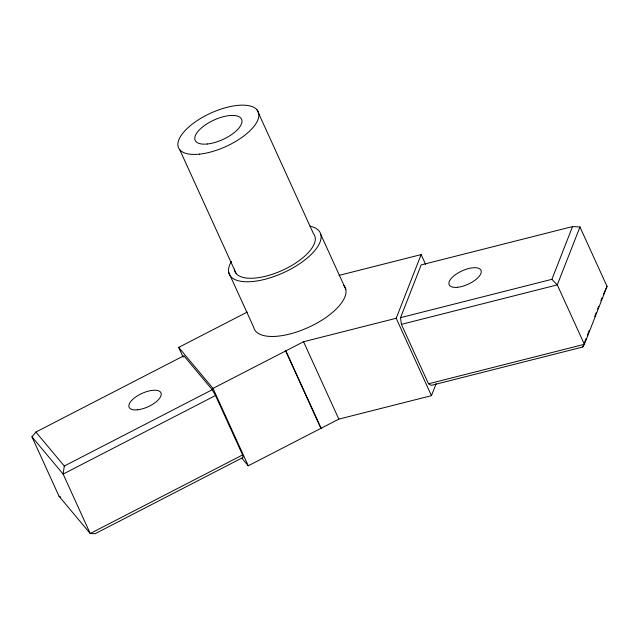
<?xml version="1.0" encoding="UTF-8"?>
<svg xmlns="http://www.w3.org/2000/svg" width="639" height="639" viewBox="0 0 639 639"><rect width="100%" height="100%" fill="white"/><g stroke="black" fill="none" stroke-linecap="round" stroke-linejoin="round"><path stroke-width="0.96" d="M35.872 432.06L64.283 466.023L63.133 474.082L90.219 533.517L95.131 533.709L243.1 457.412L242.604 454.936L215.519 395.501L212.252 389.718L183.832 355.763L35.872 432.06L31.95 436.812L59.036 496.247L90.219 533.517L242.604 454.936M241.901 458.187L248.251 465.783L338.83 419.128L431.453 395.669L396.18 318.278L421.133 254.594L339.125 275.361M400.533 317.663L421.197 264.905L572.552 226.573L579.964 226.989L607.05 286.424L584.365 344.317L582.736 347.017L431.381 385.349L428.497 383.799L401.404 324.364L400.533 317.663L551.888 279.331L572.552 226.573M431.453 395.669L436.149 383.672M579.964 226.989L557.28 284.882L584.365 344.317L428.497 383.799M582.736 347.017L583.463 345.172M584.19 343.319L586.003 338.694M587.449 334.988L589.262 330.363M594.701 316.481L596.155 312.775M597.601 309.076L598.695 306.297M600.868 300.745L601.954 297.966M603.408 294.267L607.05 286.424M247.269 312.064L178.68 347.392L212.987 388.392L303.557 341.737L396.18 318.278M64.283 466.023L212.252 389.718M215.519 395.501L63.133 474.082L31.95 436.812M401.404 324.364L557.28 284.882L551.888 279.331M59.036 496.247L60.745 497.03M421.133 254.594L425.646 264.49M320.882 234.697L345.803 289.379M257.03 109.868L313.461 233.69A43.724 18.339 -24.5 0 1 281.799 270.593A43.724 18.339 -24.5 0 1 234.345 269.123M303.557 341.737L338.83 419.128M285.865 350.867L321.129 428.258M285.617 350.939L320.89 428.33M179.743 149.726L236.166 273.548M228.754 272.549L253.675 327.24A49.97 20.959 -24.5 0 0 309.316 326.976A49.97 20.959 -24.5 0 0 343.718 285.313M212.987 388.392L248.251 465.783M178.68 347.392L183.193 357.289M309.931 226.158A49.97 20.959 -24.5 0 1 310.41 255.193A49.97 20.959 -24.5 0 1 251.55 281.607A49.97 20.959 -24.5 0 1 231.478 261.367M457.58 287.286A17.493 7.333 -24.5 0 0 481.271 271.351A17.493 7.333 -24.5 0 0 456.398 274.019A17.493 7.333 -24.5 0 0 457.58 287.286M137.537 409.807A17.493 7.333 -24.5 0 0 161.228 393.872A17.493 7.333 -24.5 0 0 136.355 396.539A17.493 7.333 -24.5 0 0 137.537 409.807M199.632 154.135A43.724 18.339 -24.5 0 0 258.859 114.293A43.724 18.339 -24.5 0 0 196.668 120.955A43.724 18.339 -24.5 0 0 199.632 154.135M207.459 143.983A25.48 10.687 -24.5 0 0 241.973 120.763A25.48 10.687 -24.5 0 0 205.726 124.645A25.48 10.687 -24.5 0 0 207.459 143.983"/></g></svg>
